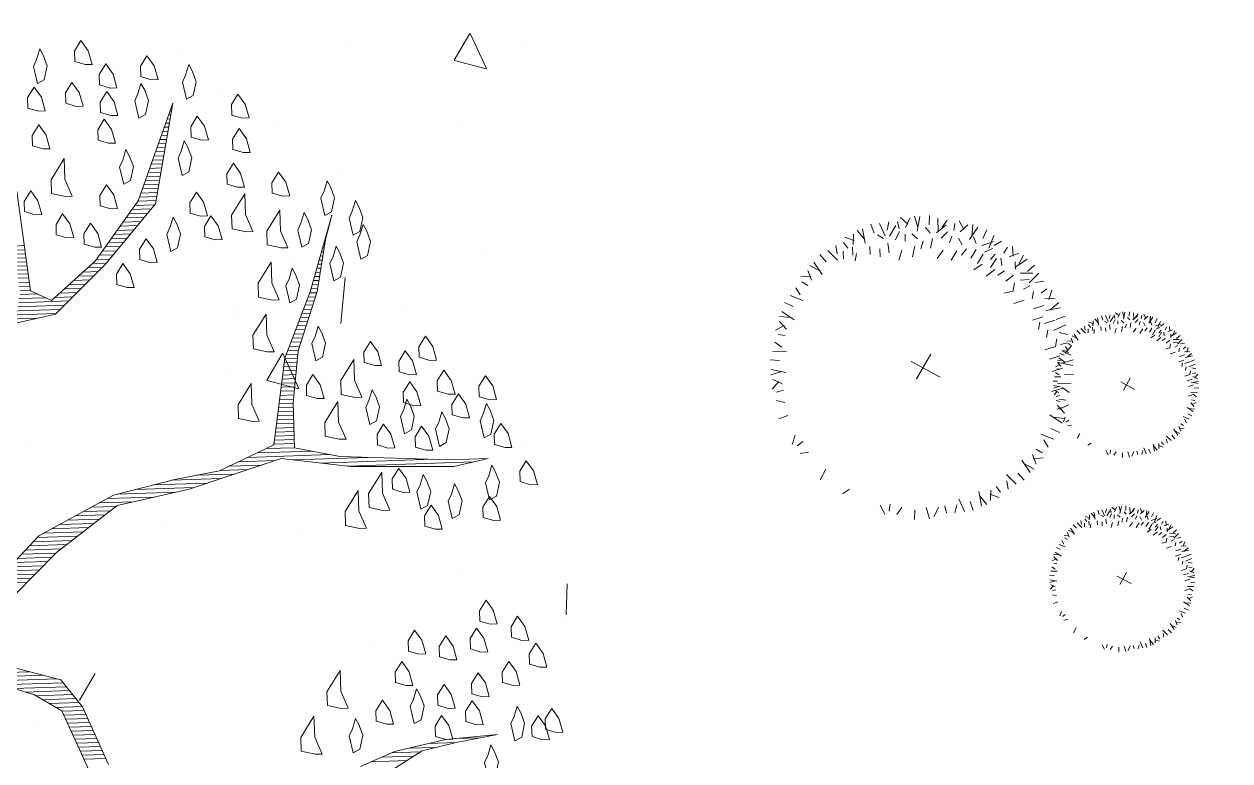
# Model space of a CAD drawing. Header units: millimetres. Extents: x 111 to 1506, y 14 to 566.
# Drawn here: x 224.835 to 226.904, y 192.284 to 193.548 of the extents above; entities that cross this region are included whole.
import ezdxf

# ---------------------------------------------------------------- set-up
doc = ezdxf.new("R2010")
doc.units = ezdxf.units.MM
for name, color, linetype, lineweight in [('ARB-CERCO', 97, 'Continuous', 5), ('ARBOLES', 78, 'Continuous', 5), ('G', 254, 'Continuous', 5)]:
    doc.layers.add(name, color=color, linetype=linetype, lineweight=lineweight)

# ---------------------------------------------------------------- blocks, each defined once
blk = doc.blocks.new('*X16')
at = {"color": 0}
for p, q in [((18.33, 17.82), (18.3316, 17.82)), ((18.3182, 17.79), (18.3254, 17.79)), ((18.3221, 17.8), (18.3275, 17.8)), ((18.3261, 17.81), (18.3296, 17.81)), ((18.3064, 17.76), (18.3192, 17.76)), ((18.3104, 17.77), (18.3213, 17.77)), ((18.3143, 17.78), (18.3234, 17.78)), ((18.2946, 17.73), (18.313, 17.73)), ((18.2986, 17.74), (18.3151, 17.74)), ((18.3025, 17.75), (18.3171, 17.75)), ((18.2829, 17.7), (18.3068, 17.7)), ((18.2868, 17.71), (18.3089, 17.71)), ((18.2907, 17.72), (18.3109, 17.72)), ((18.2711, 17.67), (18.3006, 17.67)), ((18.275, 17.68), (18.3027, 17.68)), ((18.2789, 17.69), (18.3047, 17.69)), ((18.2593, 17.64), (18.2944, 17.64)), ((18.2632, 17.65), (18.2965, 17.65)), ((18.2671, 17.66), (18.2985, 17.66)), ((18.2475, 17.61), (18.2882, 17.61)), ((18.2514, 17.62), (18.2903, 17.62)), ((18.2554, 17.63), (18.2923, 17.63)), ((18.2317, 17.58), (18.2805, 17.58)), ((18.2394, 17.59), (18.284, 17.59)), ((18.2436, 17.6), (18.2861, 17.6)), ((18.2088, 17.55), (18.254, 17.55)), ((18.2164, 17.56), (18.2628, 17.56)), ((18.2241, 17.57), (18.2717, 17.57)), ((18.1858, 17.52), (18.2276, 17.52)), ((18.1935, 17.53), (18.2364, 17.53)), ((18.2011, 17.54), (18.2452, 17.54)), ((18.7099, 17.52), (18.7105, 17.52)), ((18.7131, 17.53), (18.7134, 17.53)), ((17.9277, 17.49), (17.9562, 17.49)), ((18.1629, 17.49), (18.2011, 17.49)), ((18.1706, 17.5), (18.2099, 17.5)), ((18.1782, 17.51), (18.2187, 17.51)), ((18.7003, 17.49), (18.7019, 17.49)), ((18.7035, 17.5), (18.7048, 17.5)), ((18.7067, 17.51), (18.7077, 17.51)), ((17.929, 17.48), (17.9572, 17.48)), ((17.9303, 17.47), (17.9583, 17.47)), ((17.9316, 17.46), (17.9593, 17.46)), ((18.14, 17.46), (18.1746, 17.46)), ((18.1476, 17.47), (18.1834, 17.47)), ((18.1553, 17.48), (18.1923, 17.48)), ((18.6908, 17.46), (18.6951, 17.46)), ((18.694, 17.47), (18.6971, 17.47)), ((18.6971, 17.48), (18.6991, 17.48)), ((17.9329, 17.45), (17.9604, 17.45)), ((17.9342, 17.44), (17.9614, 17.44)), ((17.9355, 17.43), (17.9624, 17.43)), ((18.1103, 17.43), (18.1467, 17.43)), ((18.1221, 17.44), (18.157, 17.44)), ((18.1323, 17.45), (18.1658, 17.45)), ((18.6812, 17.43), (18.6891, 17.43)), ((18.6844, 17.44), (18.6911, 17.44)), ((18.6876, 17.45), (18.6931, 17.45)), ((17.9368, 17.42), (17.9635, 17.42)), ((17.9381, 17.41), (17.9645, 17.41)), ((17.9394, 17.4), (17.9655, 17.4)), ((18.0748, 17.4), (18.1146, 17.4)), ((18.0867, 17.41), (18.1253, 17.41)), ((18.0985, 17.42), (18.136, 17.42)), ((18.6717, 17.4), (18.6831, 17.4)), ((18.6749, 17.41), (18.6851, 17.41)), ((18.6781, 17.42), (18.6871, 17.42)), ((17.9407, 17.39), (17.9666, 17.39)), ((17.9407, 17.37), (17.984, 17.37)), ((17.942, 17.38), (17.9676, 17.38)), ((18.0394, 17.37), (18.0824, 17.37)), ((18.0512, 17.38), (18.0931, 17.38)), ((18.063, 17.39), (18.1038, 17.39)), ((18.6621, 17.37), (18.6771, 17.37)), ((18.6653, 17.38), (18.6791, 17.38)), ((18.6685, 17.39), (18.6811, 17.39)), ((17.9347, 17.34), (18.0503, 17.34)), ((17.9367, 17.35), (18.061, 17.35)), ((17.9387, 17.36), (18.004, 17.36)), ((18.0276, 17.36), (18.0717, 17.36)), ((18.6513, 17.34), (18.6692, 17.34)), ((18.6555, 17.35), (18.6727, 17.35)), ((18.659, 17.36), (18.6751, 17.36)), ((17.8487, 17.31), (17.9816, 17.31)), ((17.8637, 17.32), (18.0288, 17.32)), ((17.9087, 17.33), (18.0396, 17.33)), ((18.6387, 17.31), (18.6586, 17.31)), ((18.6429, 17.32), (18.6621, 17.32)), ((18.6471, 17.33), (18.6656, 17.33)), ((18.626, 17.28), (18.648, 17.28)), ((18.6303, 17.29), (18.6515, 17.29)), ((18.6345, 17.3), (18.6551, 17.3)), ((18.6134, 17.25), (18.6374, 17.25)), ((18.6176, 17.26), (18.6409, 17.26)), ((18.6218, 17.27), (18.6445, 17.27)), ((18.6008, 17.22), (18.6268, 17.22)), ((18.605, 17.23), (18.6303, 17.23)), ((18.6092, 17.24), (18.6339, 17.24)), ((18.5884, 17.19), (18.6202, 17.19)), ((18.5924, 17.2), (18.6215, 17.2)), ((18.5966, 17.21), (18.6233, 17.21)), ((18.5837, 17.16), (18.6162, 17.16)), ((18.5853, 17.17), (18.6175, 17.17)), ((18.5868, 17.18), (18.6189, 17.18)), ((18.5789, 17.13), (18.6122, 17.13)), ((18.5805, 17.14), (18.6135, 17.14)), ((18.5821, 17.15), (18.6149, 17.15)), ((18.5742, 17.1), (18.6082, 17.1)), ((18.5758, 17.11), (18.6095, 17.11)), ((18.5774, 17.12), (18.6109, 17.12)), ((18.5695, 17.07), (18.6056, 17.07)), ((18.571, 17.08), (18.6056, 17.08)), ((18.5726, 17.09), (18.6069, 17.09)), ((18.5647, 17.04), (18.6056, 17.04)), ((18.5663, 17.05), (18.6056, 17.05)), ((18.5679, 17.06), (18.6056, 17.06)), ((18.5598, 17.01), (18.6056, 17.01)), ((18.5615, 17.02), (18.6056, 17.02)), ((18.5632, 17.03), (18.6056, 17.03)), ((18.5548, 16.98), (18.6056, 16.98)), ((18.5565, 16.99), (18.6056, 16.99)), ((18.5582, 17), (18.6056, 17)), ((18.4896, 16.95), (18.6918, 16.95)), ((18.5125, 16.96), (18.6485, 16.96)), ((18.5353, 16.97), (18.6056, 16.97)), ((18.4211, 16.92), (18.4892, 16.92)), ((18.4439, 16.93), (18.523, 16.93)), ((18.4668, 16.94), (18.5567, 16.94)), ((18.6009, 16.94), (18.7864, 16.94)), ((18.6675, 16.93), (18.9464, 16.93)), ((18.7342, 16.92), (19.0449, 16.92)), ((18.2995, 16.9), (18.4217, 16.9)), ((18.3608, 16.91), (18.4555, 16.91)), ((18.1645, 16.87), (18.3086, 16.87)), ((18.2095, 16.88), (18.3542, 16.88)), ((18.2545, 16.89), (18.388, 16.89)), ((18.0992, 16.84), (18.1601, 16.84)), ((18.1192, 16.85), (18.2036, 16.85)), ((18.1392, 16.86), (18.2561, 16.86)), ((18.0392, 16.81), (18.1186, 16.81)), ((18.0592, 16.82), (18.1324, 16.82)), ((18.0792, 16.83), (18.1463, 16.83)), ((17.9792, 16.78), (18.0771, 16.78)), ((17.9992, 16.79), (18.0909, 16.79)), ((18.0192, 16.8), (18.1047, 16.8)), ((17.9435, 16.75), (18.0355, 16.75)), ((17.9535, 16.76), (18.0494, 16.76)), ((17.9635, 16.77), (18.0632, 16.77)), ((17.9135, 16.72), (17.9979, 16.72)), ((17.9235, 16.73), (18.0084, 16.73)), ((17.9335, 16.74), (18.0217, 16.74)), ((17.8835, 16.69), (17.9662, 16.69)), ((17.8935, 16.7), (17.9768, 16.7)), ((17.9035, 16.71), (17.9873, 16.71)), ((17.8535, 16.66), (17.9345, 16.66)), ((17.8635, 16.67), (17.9451, 16.67)), ((17.8735, 16.68), (17.9556, 16.68)), ((17.6822, 16.43), (17.9666, 16.43)), ((17.6839, 16.44), (17.9326, 16.44)), ((17.8145, 16.42), (18.0006, 16.42)), ((17.8617, 16.41), (18.0157, 16.41)), ((17.8916, 16.4), (18.0232, 16.4)), ((17.9216, 16.39), (18.0307, 16.39)), ((17.9473, 16.38), (18.0382, 16.38)), ((17.9633, 16.37), (18.0457, 16.37)), ((17.9793, 16.36), (18.0532, 16.36)), ((17.9953, 16.35), (18.0607, 16.35)), ((18.0106, 16.34), (18.0651, 16.34)), ((18.0147, 16.33), (18.0692, 16.33)), ((18.0189, 16.32), (18.0733, 16.32)), ((18.0231, 16.31), (18.0774, 16.31)), ((18.0272, 16.3), (18.0816, 16.3)), ((18.0314, 16.29), (18.0857, 16.29)), ((18.0356, 16.28), (18.0898, 16.28)), ((18.0397, 16.27), (18.0939, 16.27)), ((18.0439, 16.26), (18.098, 16.26)), ((18.0481, 16.25), (18.1021, 16.25)), ((18.0522, 16.24), (18.1063, 16.24)), ((18.9759, 16.24), (19.0395, 16.24)), ((18.0564, 16.23), (18.1104, 16.23)), ((18.0606, 16.22), (18.1145, 16.22)), ((18.8191, 16.21), (18.8896, 16.21)), ((18.8615, 16.22), (18.9295, 16.22)), ((18.9115, 16.23), (18.9795, 16.23)), ((18.7691, 16.19), (18.8563, 16.19)), ((18.7941, 16.2), (18.873, 16.2))]:
    blk.add_line(p, q, dxfattribs=at)
blk = doc.blocks.new('E1E')
at = {"layer": 'ARBOLES', "ltscale": 0.2}
for p, q in [((95.4709, 58.3857), (95.4709, 58.3857)), ((95.3957, 58.2452), (95.4049, 58.3083)), ((94.8833, 57.9689), (94.8833, 57.9689)), ((95.5753, 57.9605), (95.5753, 57.9605)), ((95.3825, 57.8989), (95.3825, 57.8989)), ((95.6956, 57.8639), (95.6956, 57.8639)), ((95.1169, 57.82), (95.1169, 57.82)), ((94.5376, 57.7708), (94.5376, 57.7708)), ((94.5622, 57.7074), (94.5397, 57.767)), ((94.7808, 57.7703), (94.7808, 57.7703)), ((94.9516, 57.6149), (94.9516, 57.6149)), ((95.7341, 57.5948), (95.7341, 57.5948)), ((95.3729, 57.5622), (95.3729, 57.5622)), ((95.2847, 57.4872), (95.2267, 57.5419)), ((95.2942, 57.551), (95.227, 57.5425)), ((95.2854, 57.4877), (95.2946, 57.5508)), ((94.7552, 57.4724), (94.7552, 57.4724)), ((95.4096, 57.4529), (95.4096, 57.4529)), ((95.4163, 57.4332), (95.4163, 57.4332)), ((95.2247, 57.2935), (95.1969, 57.385)), ((95.2543, 57.4023), (95.2543, 57.4023)), ((95.0851, 57.311), (95.0851, 57.311)), ((95.7535, 57.3323), (95.7535, 57.3323)), ((95.3415, 57.2983), (95.3415, 57.2983)), ((94.9776, 57.1326), (94.9776, 57.1326)), ((95.3165, 57.1024), (95.3165, 57.1024)), ((95.4768, 57.0625), (95.4768, 57.0625)), ((95.5976, 57.0405), (95.5976, 57.0405)), ((95.721, 56.99), (95.721, 56.99)), ((95.1247, 56.908), (95.1247, 56.908)), ((95.3965, 56.8481), (95.3965, 56.8481)), ((95.1839, 56.7935), (95.1166, 56.785)), ((95.175, 56.7302), (95.1842, 56.7933)), ((95.1744, 56.7297), (95.1164, 56.7844)), ((95.072, 56.7062), (95.072, 56.7062))]:
    blk.add_line(p, q, dxfattribs=at)
for points in [[(95.5861, 58.3417), (95.4965, 58.333), (95.43, 58.3423), (95.2954, 58.4695)], [(94.7578, 58.2067), (94.7101, 58.1387), (94.6509, 58.0967), (94.5786, 58.049), (94.6733, 58.0989), (94.7622, 58.1619), (94.8156, 58.2168)], [(95.2991, 58.4087), (95.3939, 58.3185), (95.4561, 58.2838), (95.5811, 58.3005)], [(95.6347, 58.2152), (95.5632, 58.0431), (95.4838, 57.9065), (95.3588, 57.8196), (95.2064, 57.6894), (95.0676, 57.651), (94.8696, 57.5706), (94.8103, 57.5286), (94.8819, 57.5605), (95.0958, 57.6402), (95.189, 57.6583), (95.2267, 57.5738), (95.2571, 57.4704), (95.2673, 57.3425), (95.2913, 57.2362), (95.2985, 57.1849), (95.2803, 57.3482), (95.2773, 57.495), (95.2418, 57.6273), (95.231, 57.6692), (95.3147, 57.761), (95.3935, 57.8117), (95.499, 57.8898), (95.6102, 58.0251), (95.6715, 58.1849)], [(95.8454, 57.6544), (95.75, 57.5886), (95.693, 57.4541), (95.6447, 57.3001), (95.6897, 57.0941), (95.6801, 57.308), (95.7154, 57.4563), (95.7681, 57.5655), (95.8158, 57.5633), (95.9193, 57.3834)]]:
    blk.add_lwpolyline(points, dxfattribs=at)
for points in [[(94.9118, 58.2285), (94.9407, 58.2336), (94.9523, 58.2075), (94.9436, 58.1569), (94.9262, 58.196), (94.8988, 58.2227)], [(94.8605, 58.1511), (94.8612, 58.167), (94.8402, 58.1966), (94.8301, 58.1843), (94.8352, 58.1554), (94.8504, 58.1388), (94.8627, 58.1287)], [(94.5808, 58.0967), (94.5815, 58.1126), (94.5605, 58.1422), (94.5504, 58.1299), (94.5555, 58.101), (94.5707, 58.0844), (94.583, 58.0743)], [(94.7983, 58.1156), (94.8208, 58.1178), (94.8294, 58.0983), (94.8251, 58.073), (94.8034, 58.0867), (94.7853, 58.1098)], [(94.8974, 58.1208), (94.9263, 58.1258), (94.9379, 58.0998), (94.9292, 58.0492), (94.9119, 58.0882), (94.8844, 58.115)], [(94.6733, 58.0989), (94.6957, 58.1011), (94.7044, 58.0816), (94.7001, 58.0563), (94.6784, 58.07), (94.6603, 58.0931)], [(94.7666, 58.0469), (94.7673, 58.0628), (94.7463, 58.0925), (94.7362, 58.0802), (94.7413, 58.0512), (94.7565, 58.0346), (94.7688, 58.0245)], [(94.5606, 58.002), (94.5613, 58.0179), (94.5403, 58.0475), (94.5302, 58.0352), (94.5353, 58.0063), (94.5505, 57.9897), (94.5628, 57.9796)], [(94.6263, 58.0468), (94.6488, 58.049), (94.6574, 58.0295), (94.6531, 58.0042), (94.6314, 58.0179), (94.6133, 58.041)], [(94.6929, 58.0375), (94.7153, 58.0397), (94.724, 58.0202), (94.7196, 57.9948), (94.6979, 58.0086), (94.6799, 58.0317)], [(94.4883, 58.0243), (94.5107, 58.0265), (94.5194, 58.007), (94.5151, 57.9817), (94.4934, 57.9954), (94.4753, 58.0185)], [(94.7912, 58.0267), (94.8136, 58.0289), (94.8223, 58.0094), (94.818, 57.9841), (94.7963, 57.9978), (94.7782, 58.0209)], [(94.4681, 57.9997), (94.4905, 58.0019), (94.4992, 57.9824), (94.4948, 57.9571), (94.4732, 57.9708), (94.4551, 57.9939)], [(94.6365, 57.989), (94.6589, 57.9912), (94.6676, 57.9717), (94.6633, 57.9464), (94.6416, 57.9601), (94.6235, 57.9832)], [(94.7912, 57.9566), (94.8136, 57.9588), (94.8223, 57.9393), (94.818, 57.914), (94.7963, 57.9277), (94.7782, 57.9508)], [(94.5867, 57.9434), (94.6091, 57.9456), (94.6178, 57.9261), (94.6134, 57.9008), (94.5917, 57.9145), (94.5737, 57.9376)], [(94.7269, 57.9435), (94.7493, 57.9457), (94.758, 57.9262), (94.7537, 57.9009), (94.732, 57.9146), (94.7139, 57.9377)], [(94.5491, 57.8877), (94.5715, 57.8899), (94.5802, 57.8704), (94.5759, 57.8451), (94.5542, 57.8588), (94.5361, 57.8819)], [(94.6742, 57.9045), (94.6966, 57.9066), (94.7053, 57.8871), (94.7009, 57.8618), (94.6792, 57.8755), (94.6612, 57.8987)], [(94.6048, 57.8502), (94.6272, 57.8524), (94.6359, 57.8329), (94.6316, 57.8076), (94.6099, 57.8213), (94.5918, 57.8444)], [(94.6778, 57.8437), (94.7002, 57.8459), (94.7089, 57.8264), (94.7046, 57.8011), (94.6829, 57.8148), (94.6648, 57.8379)], [(95.0025, 57.7623), (95.0314, 57.7674), (95.0429, 57.7413), (95.0343, 57.6907), (95.0169, 57.7298), (94.9894, 57.7565)], [(94.9714, 57.7095), (95.0003, 57.7146), (95.0119, 57.6885), (95.0033, 57.6379), (94.9859, 57.677), (94.9584, 57.7037)], [(94.8565, 57.7051), (94.8789, 57.7072), (94.8876, 57.6877), (94.8832, 57.6624), (94.8616, 57.6761), (94.8435, 57.6993)], [(94.8529, 57.6255), (94.8536, 57.6414), (94.8326, 57.6711), (94.8225, 57.6588), (94.8276, 57.6299), (94.8428, 57.6132), (94.8551, 57.6031)], [(94.9201, 57.6321), (94.9208, 57.648), (94.8999, 57.6776), (94.8898, 57.6653), (94.8948, 57.6364), (94.91, 57.6198), (94.9223, 57.6097)], [(94.9469, 57.6596), (94.9693, 57.6618), (94.978, 57.6423), (94.9736, 57.6169), (94.9519, 57.6307), (94.9339, 57.6538)], [(94.7517, 57.6428), (94.7741, 57.645), (94.7828, 57.6255), (94.7785, 57.6002), (94.7568, 57.6139), (94.7387, 57.637)], [(95.2902, 57.641), (95.3192, 57.6461), (95.3307, 57.6201), (95.3221, 57.5695), (95.3047, 57.6085), (95.2772, 57.6352)], [(95.1103, 57.6076), (95.1392, 57.6127), (95.1508, 57.5867), (95.1421, 57.5361), (95.1248, 57.5751), (95.0973, 57.6019)], [(94.7959, 57.5612), (94.7966, 57.5771), (94.7756, 57.6067), (94.7655, 57.5944), (94.7705, 57.5655), (94.7857, 57.5489), (94.798, 57.5388)], [(95.0105, 57.5866), (95.0329, 57.5888), (95.0416, 57.5693), (95.0373, 57.544), (95.0156, 57.5577), (94.9975, 57.5808)], [(94.9361, 57.5613), (94.9585, 57.5634), (94.9672, 57.5439), (94.9629, 57.5186), (94.9412, 57.5323), (94.9231, 57.5555)], [(94.7091, 57.5459), (94.7315, 57.5481), (94.7402, 57.5286), (94.7359, 57.5033), (94.7142, 57.517), (94.6961, 57.5401)], [(94.9332, 57.4976), (94.934, 57.5135), (94.913, 57.5432), (94.9029, 57.5309), (94.9079, 57.502), (94.9231, 57.4853), (94.9354, 57.4752)], [(95.0099, 57.5006), (95.0106, 57.5165), (94.9896, 57.5461), (94.9795, 57.5338), (94.9846, 57.5049), (94.9998, 57.4883), (95.0121, 57.4782)], [(95.0836, 57.51), (95.0843, 57.5259), (95.0633, 57.5556), (95.0532, 57.5433), (95.0583, 57.5144), (95.0735, 57.4977), (95.0858, 57.4876)], [(95.1841, 57.547), (95.2065, 57.5492), (95.2151, 57.5296), (95.2108, 57.5043), (95.1891, 57.5181), (95.171, 57.5412)], [(95.1125, 57.5151), (95.1414, 57.5202), (95.153, 57.4942), (95.1444, 57.4436), (95.127, 57.4826), (95.0995, 57.5093)], [(94.7865, 57.4946), (94.8089, 57.4968), (94.8176, 57.4773), (94.8133, 57.452), (94.7916, 57.4657), (94.7735, 57.4889)], [(94.8545, 57.447), (94.8552, 57.4629), (94.8342, 57.4925), (94.8241, 57.4802), (94.8292, 57.4513), (94.8444, 57.4347), (94.8567, 57.4246)], [(94.9933, 57.4854), (95.0157, 57.4876), (95.0243, 57.4681), (95.02, 57.4428), (94.9983, 57.4565), (94.9802, 57.4796)], [(95.3157, 57.4965), (95.3446, 57.5015), (95.3561, 57.4755), (95.3475, 57.4249), (95.3301, 57.4639), (95.3026, 57.4907)], [(95.6337, 57.4822), (95.6561, 57.4844), (95.6648, 57.4649), (95.6605, 57.4396), (95.6388, 57.4533), (95.6207, 57.4764)], [(94.8906, 57.4709), (94.913, 57.4731), (94.9217, 57.4535), (94.9174, 57.4282), (94.8957, 57.442), (94.8776, 57.4651)], [(95.2362, 57.4299), (95.2369, 57.4458), (95.2159, 57.4754), (95.2058, 57.4631), (95.2109, 57.4342), (95.2261, 57.4176), (95.2384, 57.4075)], [(94.9369, 57.4369), (94.9593, 57.4391), (94.968, 57.4196), (94.9637, 57.3943), (94.942, 57.408), (94.9239, 57.4311)], [(95.0996, 57.4392), (95.122, 57.4414), (95.1306, 57.4219), (95.1263, 57.3966), (95.1046, 57.4103), (95.0865, 57.4334)], [(95.7877, 57.4339), (95.8102, 57.4361), (95.8188, 57.4166), (95.8145, 57.3913), (95.7928, 57.405), (95.7747, 57.4281)], [(94.8531, 57.4152), (94.8755, 57.4174), (94.8842, 57.3978), (94.8798, 57.3725), (94.8581, 57.3863), (94.8401, 57.4094)], [(95.0258, 57.4298), (95.0482, 57.4319), (95.0569, 57.4124), (95.0526, 57.3871), (95.0309, 57.4008), (95.0128, 57.424)], [(95.6085, 57.4164), (95.6309, 57.4186), (95.6396, 57.3991), (95.6353, 57.3738), (95.6136, 57.3875), (95.5955, 57.4106)], [(95.727, 57.4302), (95.7494, 57.4324), (95.7581, 57.4129), (95.7538, 57.3876), (95.7321, 57.4013), (95.714, 57.4245)], [(95.8666, 57.4144), (95.889, 57.4166), (95.8976, 57.3971), (95.8933, 57.3718), (95.8716, 57.3855), (95.8535, 57.4086)], [(94.9984, 57.3864), (95.0208, 57.3885), (95.0295, 57.369), (95.0252, 57.3437), (95.0035, 57.3575), (94.9854, 57.3806)], [(95.3309, 57.3396), (95.3317, 57.3555), (95.3107, 57.3851), (95.3006, 57.3728), (95.3056, 57.3439), (95.3208, 57.3273), (95.3331, 57.3172)], [(95.3461, 57.3931), (95.375, 57.3982), (95.3866, 57.3722), (95.3779, 57.3216), (95.3606, 57.3606), (95.3331, 57.3873)], [(95.5984, 57.334), (95.5991, 57.3499), (95.5781, 57.3795), (95.568, 57.3672), (95.5731, 57.3383), (95.5883, 57.3217), (95.6006, 57.3116)], [(95.8225, 57.3559), (95.8514, 57.3609), (95.863, 57.3349), (95.8544, 57.2843), (95.837, 57.3233), (95.8095, 57.3501)], [(95.7264, 57.3442), (95.7488, 57.3464), (95.7575, 57.3269), (95.7531, 57.3016), (95.7314, 57.3153), (95.7134, 57.3384)], [(95.5023, 57.3224), (95.5247, 57.3246), (95.5334, 57.305), (95.5291, 57.2797), (95.5074, 57.2935), (95.4893, 57.3166)], [(95.2638, 57.2629), (95.2645, 57.2788), (95.2435, 57.3085), (95.2334, 57.2962), (95.2385, 57.2673), (95.2537, 57.2506), (95.266, 57.2405)], [(95.37, 57.2869), (95.3989, 57.2919), (95.4105, 57.2659), (95.4019, 57.2153), (95.3845, 57.2543), (95.357, 57.2811)], [(95.4495, 57.2833), (95.4785, 57.2884), (95.49, 57.2624), (95.4814, 57.2118), (95.464, 57.2508), (95.4365, 57.2775)], [(95.5486, 57.2884), (95.571, 57.2906), (95.5797, 57.2711), (95.5753, 57.2458), (95.5537, 57.2595), (95.5356, 57.2826)], [(95.7409, 57.2416), (95.7416, 57.2575), (95.7206, 57.2871), (95.7105, 57.2748), (95.7156, 57.2459), (95.7308, 57.2293), (95.7431, 57.2192)], [(95.3513, 57.224), (95.352, 57.2399), (95.331, 57.2695), (95.3209, 57.2572), (95.326, 57.2283), (95.3412, 57.2117), (95.3535, 57.2015)], [(95.9021, 57.2822), (95.9245, 57.2844), (95.9332, 57.2648), (95.9288, 57.2395), (95.9071, 57.2533), (95.8891, 57.2764)], [(95.2291, 57.2007), (95.2298, 57.2166), (95.2088, 57.2463), (95.1987, 57.234), (95.2038, 57.2051), (95.219, 57.1884), (95.2313, 57.1783)], [(95.6361, 57.1793), (95.6368, 57.1952), (95.6158, 57.2249), (95.6057, 57.2126), (95.6108, 57.1837), (95.626, 57.167), (95.6383, 57.1569)], [(95.7814, 57.2206), (95.8038, 57.2228), (95.8125, 57.2033), (95.8082, 57.178), (95.7865, 57.1917), (95.7684, 57.2149)], [(95.9404, 57.2135), (95.9628, 57.2157), (95.9715, 57.1962), (95.9672, 57.1709), (95.9455, 57.1846), (95.9274, 57.2077)], [(95.2624, 57.161), (95.2631, 57.1769), (95.2421, 57.2065), (95.232, 57.1942), (95.2371, 57.1653), (95.2523, 57.1487), (95.2646, 57.1386)], [(95.3318, 57.1451), (95.3325, 57.1611), (95.3115, 57.1907), (95.3014, 57.1784), (95.3065, 57.1495), (95.3217, 57.1329), (95.334, 57.1227)], [(95.407, 57.1864), (95.4294, 57.1886), (95.4381, 57.1691), (95.4337, 57.1438), (95.412, 57.1575), (95.3939, 57.1806)], [(95.5002, 57.2045), (95.5226, 57.2067), (95.5313, 57.1872), (95.527, 57.1619), (95.5053, 57.1756), (95.4872, 57.1988)], [(95.7981, 57.1657), (95.8205, 57.1679), (95.8292, 57.1484), (95.8248, 57.1231), (95.8031, 57.1368), (95.785, 57.1599)], [(95.8718, 57.1752), (95.8942, 57.1773), (95.9029, 57.1578), (95.8986, 57.1325), (95.8769, 57.1463), (95.8588, 57.1694)], [(95.9839, 57.116), (95.9846, 57.1319), (95.9636, 57.1615), (95.9535, 57.1492), (95.9586, 57.1203), (95.9738, 57.1037), (95.9861, 57.0936)], [(95.5162, 57.1337), (95.5386, 57.1359), (95.5472, 57.1164), (95.5429, 57.0911), (95.5212, 57.1048), (95.5031, 57.1279)], [(95.6058, 57.1424), (95.6282, 57.1446), (95.6369, 57.1251), (95.6326, 57.0998), (95.6109, 57.1135), (95.5928, 57.1367)], [(95.7634, 57.1035), (95.7641, 57.1194), (95.7431, 57.149), (95.733, 57.1368), (95.7381, 57.1078), (95.7533, 57.0912), (95.7656, 57.0811)], [(95.8212, 57.1137), (95.8436, 57.1159), (95.8523, 57.0964), (95.848, 57.071), (95.8263, 57.0848), (95.8082, 57.1079)], [(95.887, 57.0884), (95.9094, 57.0906), (95.9181, 57.0711), (95.9138, 57.0458), (95.8921, 57.0595), (95.874, 57.0826)], [(95.5451, 57.0687), (95.5675, 57.0709), (95.5762, 57.0513), (95.5719, 57.026), (95.5502, 57.0398), (95.5321, 57.0629)], [(95.6868, 57.0305), (95.6875, 57.0464), (95.6666, 57.076), (95.6564, 57.0637), (95.6615, 57.0348), (95.6767, 57.0182), (95.689, 57.008)], [(95.749, 57.0659), (95.7714, 57.0681), (95.7801, 57.0486), (95.7757, 57.0233), (95.7541, 57.037), (95.736, 57.0601)]]:
    blk.add_lwpolyline(points, close=True, dxfattribs=at)
at = {"layer": 'ARBOLES', "ltscale": 0.2, "xscale": 0.8372139817761642, "yscale": 0.8372139817761642, "zscale": 0.8372139817761642, "rotation": 204.0028523145856}
blk.add_blockref('*X16', (103.6395, 76.9735), dxfattribs=at)
blk = doc.blocks.new('A$C05551F4C')
at = {"color": 0, "linetype": 'ByBlock'}
for p, q in [((-0.0896, 0.3199), (-0.0714, 0.308)), ((-0.0692, 0.3215), (-0.0758, 0.2998)), ((-0.0594, 0.3274), (-0.0488, 0.3042)), ((-0.0497, 0.2957), (-0.0475, 0.328)), ((-0.0255, 0.3123), (-0.0274, 0.3331)), ((-0.0039, 0.3001), (-0.0083, 0.3296)), ((0.0037, 0.3114), (0.0124, 0.3277)), ((0.0297, 0.3073), (0.03, 0.3227)), ((0.0387, 0.3301), (0.051, 0.3121)), ((0.0582, 0.3237), (0.0438, 0.3062)), ((0.0663, 0.2925), (0.0807, 0.3215)), ((0.0694, 0.3255), (0.0704, 0.2999)), ((0.095, 0.2986), (0.1012, 0.3184)), ((-0.1422, 0.2789), (-0.1518, 0.2974)), ((-0.1175, 0.2759), (-0.1328, 0.3015)), ((-0.1148, 0.2892), (-0.113, 0.3077)), ((-0.0892, 0.2954), (-0.0948, 0.3098)), ((0.1103, 0.279), (0.1176, 0.3079)), ((0.1216, 0.2865), (0.136, 0.2983)), ((0.1611, 0.2904), (0.1656, 0.269)), ((-0.186, 0.2707), (-0.1838, 0.2481)), ((-0.1793, 0.2799), (-0.1605, 0.2625)), ((-0.1581, 0.2543), (-0.1685, 0.285)), ((0.1185, 0.2688), (0.1332, 0.2783)), ((0.1363, 0.2555), (0.1509, 0.265)), ((0.1441, 0.2728), (0.1503, 0.2869)), ((0.1767, 0.277), (0.1567, 0.2664)), ((0.1722, 0.2451), (0.1966, 0.2664)), ((0.1878, 0.2744), (0.1789, 0.2504)), ((-0.2158, 0.2234), (-0.2211, 0.2412)), ((-0.1945, 0.239), (-0.2052, 0.2501)), ((-0.2042, 0.2614), (-0.1828, 0.2573)), ((0.1278, 0.2451), (0.1434, 0.2504)), ((0.2011, 0.2397), (0.2144, 0.2557)), ((0.2077, 0.2158), (0.2255, 0.2397)), ((-0.2371, 0.2034), (-0.2531, 0.2168)), ((0.1562, 0.2235), (0.1709, 0.233)), ((0.1629, 0.2022), (0.1776, 0.2117)), ((0.2015, 0.2158), (0.2012, 0.2313)), ((0.2211, 0.2184), (0.2388, 0.2238)), ((0.1802, 0.1896), (0.1971, 0.2029)), ((0.2119, 0.2072), (0.2393, 0.2068)), ((0.2122, 0.1917), (0.2316, 0.1933)), ((0.2366, 0.1971), (0.2477, 0.2078)), ((0.2683, 0.1886), (0.2458, 0.1864)), ((0.259, 0.2068), (0.255, 0.1854)), ((-0.2877, 0.1635), (-0.2664, 0.1679)), ((0.1773, 0.1632), (0.1989, 0.1686)), ((0.2194, 0.1722), (0.2329, 0.1797)), ((0.238, 0.1512), (0.2412, 0.1673)), ((0.252, 0.1607), (0.2827, 0.1711)), ((0.2775, 0.1819), (0.2601, 0.1631)), ((-0.2839, 0.124), (-0.2956, 0.1383)), ((-0.2702, 0.1465), (-0.2843, 0.1527)), ((0.1982, 0.1408), (0.2209, 0.1482)), ((0.2222, 0.1343), (0.2393, 0.1382)), ((0.2632, 0.1339), (0.2682, 0.1486)), ((0.2736, 0.1201), (0.2991, 0.1354)), ((0.2766, 0.1448), (0.295, 0.1544)), ((0.2342, 0.1166), (0.2547, 0.1233)), ((0.265, 0.1076), (0.2837, 0.1025)), ((0.27, 0.1223), (0.2956, 0.1124)), ((0.2869, 0.1174), (0.3053, 0.1156)), ((0.2224, 0.0927), (0.2445, 0.0904)), ((0.265, 0.0868), (0.2804, 0.0892)), ((0.2931, 0.0918), (0.3074, 0.0974)), ((0.3175, 0.0922), (0.3056, 0.074)), ((-0.3229, 0.0718), (-0.2973, 0.0728)), ((0.2344, 0.0646), (0.2583, 0.0637)), ((0.2753, 0.0607), (0.2838, 0.0747)), ((0.3191, 0.0718), (0.2974, 0.0784)), ((0.3251, 0.0621), (0.3018, 0.0514)), ((-0.0009, 0.0293), (0.0013, -0.0426)), ((0.2548, 0.0502), (0.2721, 0.048)), ((0.26, 0.0294), (0.2815, 0.0287)), ((0.2931, 0.0358), (0.3029, 0.0479)), ((0.2934, 0.0523), (0.3257, 0.0501)), ((0.31, 0.0282), (0.3307, 0.03)), ((-0.3088, 0.006), (-0.3251, 0.0148)), ((-0.0275, 0), (0.0346, 0)), ((0.2407, 0.0111), (0.2607, 0.0014)), ((0.2566, 0.0113), (0.2805, 0.0104)), ((0.2858, 0.0105), (0.3017, -0.0008)), ((0.2955, 0.0225), (0.3163, 0.0046)), ((0.2977, 0.0065), (0.3273, 0.0109)), ((0.2423, -0.0195), (0.2645, -0.0285)), ((0.2633, -0.018), (0.2871, -0.0189)), ((0.2787, -0.0091), (0.294, -0.0121)), ((0.309, -0.001), (0.3254, -0.0098)), ((0.2566, -0.04), (0.2721, -0.0479)), ((0.2795, -0.0372), (0.2923, -0.0269)), ((0.3213, -0.0555), (0.3038, -0.0412)), ((0.305, -0.0271), (0.3203, -0.0274)), ((0.3277, -0.0361), (0.3097, -0.0484)), ((-0.3173, -0.0872), (-0.3053, -0.069)), ((0.2299, -0.0719), (0.2455, -0.0879)), ((0.2544, -0.0613), (0.2743, -0.0693)), ((0.2876, -0.0666), (0.301, -0.0586)), ((0.2901, -0.0637), (0.3191, -0.0781)), ((0.3231, -0.0668), (0.2976, -0.0678)), ((-0.2928, -0.0868), (-0.3072, -0.0924)), ((0.2211, -0.1012), (0.2388, -0.1172)), ((0.2455, -0.0852), (0.261, -0.0799)), ((0.2588, -0.1039), (0.2721, -0.1119)), ((0.2721, -0.0879), (0.2832, -0.1039)), ((0.2854, -0.0799), (0.2987, -0.1039)), ((0.2962, -0.0924), (0.3161, -0.0986)), ((-0.2866, -0.1125), (-0.3051, -0.1106)), ((0.2499, -0.1305), (0.2655, -0.1252)), ((0.2766, -0.1077), (0.3056, -0.1149)), ((0.2842, -0.119), (0.2959, -0.1334)), ((-0.2763, -0.1398), (-0.2947, -0.1495)), ((0.21, -0.1545), (0.2277, -0.1705)), ((0.2322, -0.1438), (0.2499, -0.1598)), ((0.2747, -0.1741), (0.264, -0.1541)), ((0.2704, -0.1415), (0.2845, -0.1477)), ((-0.2773, -0.1769), (-0.2599, -0.1581)), ((-0.268, -0.1836), (-0.2455, -0.1814)), ((0.1989, -0.1758), (0.2144, -0.1705)), ((0.2166, -0.1811), (0.2344, -0.1971)), ((0.2427, -0.1696), (0.264, -0.194)), ((0.272, -0.1851), (0.248, -0.1763)), ((0.288, -0.1585), (0.2667, -0.163)), ((-0.2363, -0.1921), (-0.2474, -0.2028)), ((0.1922, -0.1998), (0.2077, -0.1945)), ((0.2134, -0.2051), (0.2374, -0.2229)), ((0.2374, -0.1985), (0.2534, -0.2118)), ((-0.2208, -0.2135), (-0.2386, -0.2188)), ((-0.2075, -0.2108), (-0.2252, -0.2348)), ((-0.2008, -0.2348), (-0.2141, -0.2507)), ((0.1545, -0.2291), (0.1722, -0.2451)), ((0.1678, -0.2104), (0.1855, -0.2264)), ((0.1855, -0.2264), (0.2011, -0.2211)), ((0.1948, -0.234), (0.2054, -0.2451)), ((0.2161, -0.2184), (0.2214, -0.2362)), ((-0.172, -0.2401), (-0.1964, -0.2614)), ((-0.1875, -0.2694), (-0.1786, -0.2454)), ((-0.1764, -0.2721), (-0.1564, -0.2614)), ((0.1345, -0.2477), (0.1523, -0.2637)), ((0.1584, -0.2493), (0.1687, -0.2801)), ((0.1795, -0.2749), (0.1608, -0.2575)), ((0.2045, -0.2564), (0.1831, -0.2524)), ((0.1862, -0.2657), (0.184, -0.2431)), ((-0.1609, -0.2854), (-0.1653, -0.2641)), ((-0.1439, -0.2678), (-0.15, -0.2819)), ((-0.1214, -0.2816), (-0.1357, -0.2933)), ((-0.1101, -0.274), (-0.1173, -0.303)), ((-0.066, -0.2875), (-0.0804, -0.3165)), ((0.0968, -0.269), (0.1145, -0.285)), ((0.1151, -0.2843), (0.1132, -0.3027)), ((0.1177, -0.2709), (0.1331, -0.2965)), ((0.1424, -0.274), (0.1521, -0.2924)), ((-0.0947, -0.2936), (-0.1009, -0.3135)), ((-0.0692, -0.3205), (-0.0702, -0.295)), ((-0.0579, -0.3187), (-0.0435, -0.3012)), ((-0.0385, -0.3251), (-0.0507, -0.3071)), ((-0.0295, -0.3023), (-0.0298, -0.3177)), ((-0.0034, -0.3064), (-0.0122, -0.3228)), ((0.0041, -0.2951), (0.0085, -0.3246)), ((0.0258, -0.3074), (0.0277, -0.3281)), ((0.05, -0.2907), (0.0478, -0.3231)), ((0.0597, -0.3224), (0.049, -0.2992)), ((0.0694, -0.3165), (0.076, -0.2948)), ((0.0898, -0.3149), (0.0716, -0.303)), ((0.0894, -0.2905), (0.095, -0.3048))]:
    blk.add_line(p, q, dxfattribs=at)

msp = doc.modelspace()

# ---------------------------------------------------------------- hatches: boundary and pattern name
at = {"layer": 'G', "lineweight": 100, "ltscale": 1000}
h = msp.add_hatch(dxfattribs=at)
h.set_pattern_fill('AR-HBONE', color=256, scale=0.046, angle=-22.08523, style=0)
h.set_pattern_definition([(22.914772, (777.23143, 1670.63463), (0.097837146, 0.241122153), [0.552, -0.184]), (112.914772, (777.40091, 1670.70627), (0.097837146, 0.241122153), [0.552, -0.184])])
edge = h.paths.add_edge_path()
edge.add_line((221.74739, 201.07699), (222.24177, 203.56684))
edge.add_line((222.24177, 203.56684), (283.25265, 176.18215))
edge.add_line((283.25265, 176.18215), (282.61554, 174.27589))
edge.add_line((282.61554, 174.27589), (222.04443, 201.46319))

# ---------------------------------------------------------------- block references
at = {"layer": 'ARB-CERCO'}
for p, xscale, yscale, zscale, rotation in [((226.37729, 192.95806), 0.786722348914222, 0.786722348914222, 0.786722348914222, 59.94184765909385), ((226.7264, 192.92907), 0.3774895201833683, 0.3774895201833683, 0.3774895201833683, 59.94184765910946), ((226.7202, 192.59593), 0.3774895201833683, 0.3774895201833683, 0.3774895201833683, 59.94184765910946)]:
    msp.add_blockref('A$C05551F4C', p, dxfattribs=dict(at, xscale=xscale, yscale=yscale, zscale=zscale, rotation=rotation))
at = {"layer": 'ARBOLES', "color": 0, "xscale": 0.8310831642732954, "yscale": 0.8310831642732954, "zscale": 0.8310831642732954, "rotation": 157.9147716791316}
msp.add_blockref('E1E', (316.62128, 207.47994), dxfattribs=at)

doc.saveas('drawing.dxf')
